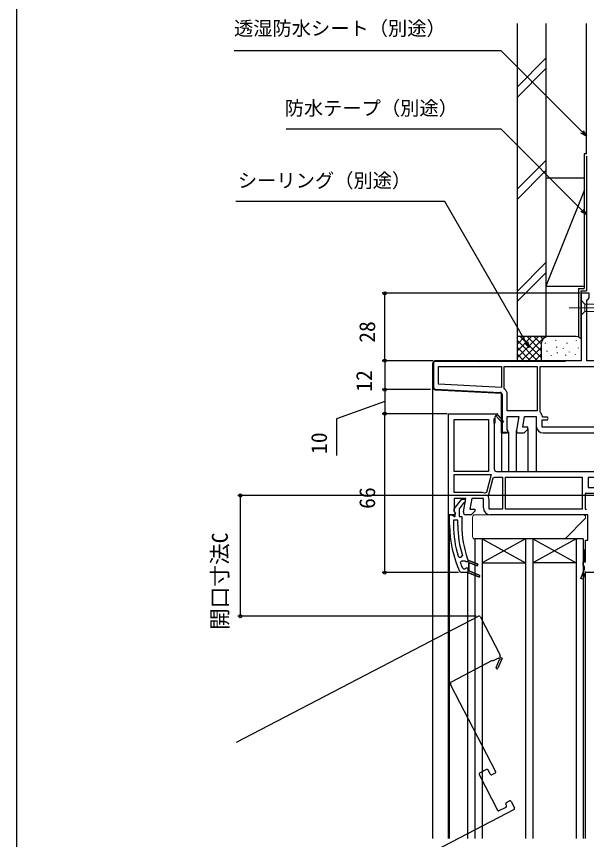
# Model space of a CAD drawing. Units: millimetres, scale not verified. Extents: x -525 to 525, y -783 to 778.
# Drawn here: x -525 to -288.1, y 208.4 to 550.3 of the extents above; entities that cross this region are included whole.
import ezdxf
from ezdxf.enums import TextEntityAlignment as Align

# ---------------------------------------------------------------- set-up
doc = ezdxf.new("R2010")
doc.units = ezdxf.units.MM
doc.header["$LTSCALE"] = 4
for name, color, linetype in [('0-3_YKK_11', 7, 'Continuous'), ('0-4_YKK_12', 2, 'Continuous'), ('0-7_YKK_D', 6, 'Continuous'), ('0-8_YKK_ZWAK', 7, 'Continuous'), ('0-9_YSS_K', 3, 'Continuous'), ('0-A_YSS_KE', 3, 'Continuous')]:
    doc.layers.add(name, color=color, linetype=linetype)
doc.layers.add('0-5_YKK_13', color=4, linetype='Continuous', lineweight=18)
doc.styles.add('ＭＳ ゴシック', font='')
doc.styles.get('ＭＳ ゴシック').set_extended_font_data('MS Gothic')

msp = doc.modelspace()

# ---------------------------------------------------------------- linework, layer by layer
at = {"layer": '0-3_YKK_11'}
for p, q in [((-290.399, 407.3), (-350.999, 407.3)), ((-349.504, 407), (-349.204, 407.3)), ((-346.676, 407), (-346.376, 407.3)), ((-343.847, 407), (-343.547, 407.3)), ((-341.019, 407), (-340.719, 407.3)), ((-338.191, 407), (-337.891, 407.3)), ((-335.362, 407), (-335.062, 407.3)), ((-332.534, 407), (-332.234, 407.3)), ((-329.705, 407), (-329.405, 407.3)), ((-326.877, 407), (-326.577, 407.3)), ((-324.048, 407), (-323.748, 407.3)), ((-321.22, 407), (-320.92, 407.3)), ((-318.392, 407), (-318.092, 407.3)), ((-315.563, 407), (-315.263, 407.3)), ((-312.735, 407), (-312.435, 407.3)), ((-309.906, 407), (-309.606, 407.3)), ((-307.078, 407), (-306.778, 407.3)), ((-304.249, 407), (-303.949, 407.3)), ((-301.421, 407), (-301.121, 407.3)), ((-298.593, 407), (-298.293, 407.3)), ((-351.999, 406.3), (-351.999, 396.249)), ((-351.999, 396.249), (-351.999, 406.3)), ((-351.999, 404.505), (-351.699, 404.805)), ((-351.699, 406.3), (-351.699, 396.249)), ((-351.999, 401.677), (-351.699, 401.977)), ((-351.999, 398.848), (-351.699, 399.148)), ((-351.977, 396.042), (-351.699, 396.32)), ((-351.036, 395.55), (-323.957, 394.131)), ((-349.996, 395.195), (-349.71, 395.48)), ((-347.308, 395.054), (-347.023, 395.34)), ((-344.62, 394.913), (-344.335, 395.199)), ((-341.933, 394.772), (-341.647, 395.058)), ((-339.245, 394.632), (-338.96, 394.917)), ((-336.558, 394.491), (-336.272, 394.776)), ((-333.87, 394.35), (-333.585, 394.635)), ((-331.183, 394.209), (-330.897, 394.494)), ((-328.495, 394.068), (-328.21, 394.354)), ((-325.807, 393.927), (-325.522, 394.213)), ((-323.504, 393.402), (-323.263, 393.644)), ((-323.499, 390.579), (-323.199, 390.879)), ((-323.499, 387.75), (-323.199, 388.05)), ((-326.499, 381.3), (-326.499, 383.3)), ((-323.499, 384.922), (-323.199, 385.222)), ((-323.499, 382.093), (-323.199, 382.393)), ((-323.499, 379.265), (-323.199, 379.565)), ((-322.636, 377.3), (-322.336, 377.6)), ((-325.499, 358.9), (-322.999, 358.9))]:
    msp.add_line(p, q, dxfattribs=at)
for points in [[(-236.999, 399.5), (-236.999, 402.142), (-237.119, 402.325), (-237.119, 402.875), (-236.999, 403.058), (-236.999, 407.3), (-287.999, 407.3), (-287.999, 432.4), (-287.499, 432.9), (-286.999, 433.4), (-286.999, 435.3), (-290.399, 435.3), (-290.399, 407.3)], [(-350.999, 407.3), (-296.999, 407.3), (-296.999, 407), (-350.999, 407)], [(-322.123, 395.543), (-322.299, 395.924), (-322.299, 404.9), (-308.599, 404.9)], [(-308.599, 404.9), (-308.599, 386.5), (-321.099, 386.5), (-321.099, 393.332)], [(-307.399, 404.9), (-262.999, 404.9), (-262.999, 383.9), (-264.899, 383.9)], [(-307.261, 385.755), (-307.399, 386.1), (-307.399, 404.9)], [(-323.199, 393.332), (-323.199, 377.6), (-320.641, 377.6), (-321.099, 377.3), (-320.675, 378.065), (-321.099, 378.744), (-321.099, 384.1), (-316.292, 384.1), (-317.284, 378.474)], [(-345.499, 343.3), (-345.499, 385.3), (-325.633, 385.3), (-325.499, 385.377), (-322.594, 381.959), (-323.204, 381.441), (-325.515, 384.161)], [(-325.893, 384.226), (-326.199, 384.049), (-326.199, 381.3), (-326.499, 381.3), (-326.499, 362.3)], [(-316.299, 377.3), (-313.999, 377.3), (-312.499, 378.8), (-312.499, 379.7), (-314.631, 379.7), (-313.855, 384.1), (-308.999, 384.1), (-308.999, 380.2)], [(-304.699, 383.9), (-306.115, 383.9), (-306.612, 384.348)], [(-264.899, 382.7), (-262.999, 382.7), (-262.999, 379.7), (-306.599, 379.7), (-306.599, 382.7), (-304.699, 382.7)], [(-306.099, 377.3), (-255.399, 377.3), (-255.399, 365), (-262.499, 365)], [(-343.099, 360.1), (-327.72, 360.1), (-329.725, 352.616), (-330.398, 352.283)], [(-331.499, 352.5), (-343.099, 352.5), (-343.099, 360.1)], [(-328.855, 350.791), (-328.882, 351.126), (-326.871, 358.632), (-326.274, 358.989)], [(-325.499, 361.3), (-284.499, 361.3), (-284.499, 358.8), (-287.499, 358.8), (-287.499, 354.6), (-269.899, 354.6), (-269.899, 358.8), (-271.499, 358.8), (-271.499, 361.3), (-267.499, 361.3), (-267.499, 320.3)], [(-322.999, 358.9), (-322.999, 345.7), (-328.599, 345.7), (-328.599, 349.6)], [(-269.899, 352.2), (-288.699, 352.2), (-288.699, 345.7), (-288.099, 345.7)], [(-339.284, 344.474), (-338.292, 350.1), (-343.099, 350.1), (-343.099, 344.744), (-342.557, 343.876), (-342.876, 343.3), (-345.499, 343.3)], [(-343.086, 345.817), (-339.974, 349.801), (-338.499, 349.801), (-338.499, 348.699), (-338.975, 348.2), (-339.344, 348.008), (-341.099, 345.762), (-341.099, 342.601), (-339.999, 342.601), (-339.999, 338.933)], [(-330.999, 346.2), (-330.999, 350.1), (-335.855, 350.1), (-336.631, 345.7), (-334.499, 345.7), (-334.499, 344.8), (-335.999, 343.3), (-338.299, 343.3)], [(-344.999, 338.933), (-344.999, 343.301), (-343.899, 343.301), (-343.403, 342.863), (-343.106, 342.601), (-342.699, 342.601), (-342.699, 344.001), (-342.899, 344.401)], [(-268.499, 319.3), (-288.688, 319.3), (-289.725, 316.559), (-290.473, 316.841), (-288.999, 320.739), (-288.999, 321.634), (-289.249, 322.067), (-289.499, 322.5), (-289.499, 323.8), (-288.499, 323.8), (-288.499, 332.8), (-287.599, 332.8), (-287.599, 343.3), (-328.099, 343.3)], [(-341.599, 338.933), (-341.599, 341.001), (-343.399, 341.001), (-343.399, 338.933)], [(-341.491, 326.056), (-341.012, 325.701), (-340.176, 325.701), (-339.698, 326.348)], [(-337.529, 324.918), (-337.499, 324.747), (-337.499, 324.301), (-336.999, 324.301), (-333.251, 322.809), (-333.547, 322.066), (-336.999, 323.44), (-336.999, 319.963), (-332.751, 318.272)], [(-332.751, 318.272), (-336.999, 319.963), (-336.999, 323.44), (-333.547, 322.066), (-333.251, 322.809), (-336.999, 324.301), (-337.499, 324.301), (-337.499, 323.801), (-338.09, 323.726), (-338.574, 324.101), (-338.599, 324.101), (-340.135, 324.101), (-340.603, 323.426)], [(-339.705, 321.201), (-339.246, 320.901), (-338.574, 320.901), (-338.09, 321.276), (-337.499, 321.201), (-337.499, 319.301), (-333.047, 317.529), (-337.499, 319.301), (-340.281, 319.301), (-340.735, 319.59)]]:
    msp.add_lwpolyline(points, dxfattribs=at)
for points in [[(-323.499, 396.21), (-349.599, 397.578), (-349.599, 404.9), (-323.499, 404.9)], [(-351.052, 395.25), (-323.499, 393.806), (-323.499, 377.3), (-321.099, 377.3), (-323.499, 377.3), (-323.499, 393.806)], [(-328.899, 382.9), (-328.899, 361.3), (-343.099, 361.3), (-343.099, 382.9)], [(-289.899, 345.7), (-321.799, 345.7), (-321.799, 358.9), (-289.899, 358.9)]]:
    msp.add_lwpolyline(points, close=True, dxfattribs=at)
for centre, radius, start, end in [((-350.999, 406.3), 1, 90.00001, 179.99999), ((-350.999, 406.3), 1, 90.00001, 179.99999), ((-350.999, 406.3), 0.7, 90.00001, 179.99999), ((-350.999, 396.249), 1, 180, 266.99997), ((-350.999, 396.249), 1, 180, 266.99997), ((-350.999, 396.249), 0.7, 180.00001, 266.99998), ((-323.999, 393.332), 0.8, 359.99999, 86.99996), ((-323.999, 393.332), 2.9, 359.99999, 49.67978), ((-325.677, 384.351), 0.25, 310.35701, 210), ((-308.999, 384.1), 2.4, 5.9378, 43.60284), ((-304.699, 383.3), 0.6, 269.99999, 90.00001), ((-306.099, 380.2), 2.9, 180.00001, 269.99999), ((-316.299, 378.3), 1, 170.00002, 270), ((-325.499, 362.3), 1, 180.00001, 269.99999), ((-325.499, 362.3), 3.4, 256.82613, 269.99998), ((-331.499, 349.6), 2.9, 67.68615, 89.99999), ((-331.499, 349.6), 2.9, 359.99996, 24.25263), ((-342.299, 345.201), 1, 141.91328, 233.13011), ((-328.099, 346.2), 2.9, 180.00001, 269.99999), ((-338.299, 344.3), 1, 169.99999, 269.99998), ((-298.999, 338.933), 46, 180.00001, 204.86598), ((-298.999, 338.933), 44.4, 179.99999, 196.86019), ((-298.999, 338.933), 42.6, 179.99999, 197.18277), ((-298.999, 338.933), 41, 179.99999, 199.98888), ((-299, 338.933), 44.4, 200.44221, 203.53922), ((-332.899, 317.901), 0.4, 248.30059, 68.30061), ((-332.899, 317.901), 0.4, 248.30059, 68.30061)]:
    msp.add_arc(centre, radius, start, end, dxfattribs=at)
at = {"layer": '0-4_YKK_12'}
for p, q in [((-351.999, 208.8), (-351.999, 396.249)), ((-308.999, 380.21), (-308.999, 361.3)), ((-323.499, 377.81), (-323.499, 361.31)), ((-320.599, 377.81), (-320.599, 361.31)), ((-317.299, 378.31), (-317.299, 361.31)), ((-312.499, 379.017), (-312.499, 361.3)), ((-345.499, 208.8), (-345.499, 343.8)), ((-344.999, 208.8), (-344.999, 338.933)), ((-334.494, 333.3), (-334.499, 208.8)), ((-289.499, 333.3), (-334.494, 333.3)), ((-331.499, 333.3), (-331.499, 208.8)), ((-331.499, 333.3), (-313.499, 323.3)), ((-313.499, 333.3), (-331.499, 323.3)), ((-313.499, 333.3), (-313.499, 208.8)), ((-310.499, 333.3), (-310.499, 208.8)), ((-292.499, 333.3), (-310.499, 323.3)), ((-310.499, 333.3), (-292.499, 323.3)), ((-292.499, 333.3), (-292.499, 208.8)), ((-289.499, 333.3), (-289.499, 208.8)), ((-331.499, 323.3), (-313.499, 323.3)), ((-292.499, 323.3), (-310.499, 323.3)), ((-337.499, 208.8), (-337.499, 319.301)), ((-288.499, 208.8), (-288.499, 319.8)), ((-433.52, 248.867), (-332.981, 301.205)), ((-332.307, 300.992), (-323.995, 285.026)), ((-325.666, 279.878), (-324.32, 283.183)), ((-344.591, 272.614), (-325.89, 236.69)), ((-329.705, 237.522), (-332.544, 236.044)), ((-328.107, 235.535), (-329.031, 237.309)), ((-326.103, 236.015), (-327.433, 235.323)), ((-332.756, 235.37), (-325.091, 220.646)), ((-321.366, 222.585), (-321.643, 223.117)), ((-321.43, 223.791), (-320.1, 224.484)), ((-319.425, 224.271), (-318.04, 221.61)), ((-318.253, 220.936), (-399.252, 178.77)), ((-324.417, 220.433), (-321.579, 221.911))]:
    msp.add_line(p, q, dxfattribs=at)
for points in [[(-324.208, 284.352), (-323.234, 283.731), (-324.925, 279.576)], [(-324.437, 283.549), (-324.735, 283.739), (-327.174, 282.469), (-327.312, 282.736), (-344.165, 273.962)]]:
    msp.add_lwpolyline(points, dxfattribs=at)
for centre, radius, start, end in [((-332.75, 300.761), 0.5, 27.5, 117.5), ((-324.439, 284.795), 0.5, 297.5, 27.5), ((-324.226, 283.415), 0.25, 247.85703, 147.5), ((-325.295, 279.727), 0.4, 157.85703, 337.85703), ((-343.704, 273.075), 1, 117.5, 207.5), ((-332.313, 235.601), 0.5, 117.5, 207.5), ((-329.474, 237.078), 0.5, 27.5, 117.5), ((-326.333, 236.459), 0.5, 297.5, 27.5), ((-327.664, 235.766), 0.5, 207.5, 297.5), ((-321.199, 223.348), 0.5, 117.5, 207.5), ((-321.809, 222.354), 0.5, 297.5, 27.5), ((-319.869, 224.041), 0.5, 27.5, 117.5), ((-324.648, 220.876), 0.5, 207.5, 297.5), ((-318.484, 221.38), 0.5, 297.5, 27.5)]:
    msp.add_arc(centre, radius, start, end, dxfattribs=at)
at = {"layer": '0-5_YKK_13'}
for p, q in [((-290.399, 432.4), (-290.399, 426.2)), ((-290.399, 432.4), (-288.849, 430.85)), ((-270.315, 430.85), (-288.849, 430.85)), ((-288.849, 430.85), (-288.849, 427.75)), ((-295.399, 429.3), (-260.399, 429.3)), ((-290.399, 426.2), (-288.849, 427.75)), ((-288.849, 427.75), (-270.315, 427.75)), ((-335.504, 342.3), (-335.504, 334.3)), ((-334.504, 343.3), (-289.504, 343.3)), ((-296.797, 333.593), (-288.797, 341.593)), ((-297.504, 333.3), (-334.504, 333.3)), ((-289.499, 328.363), (-289.063, 328.8)), ((-289.499, 327.914), (-288.614, 328.8)), ((-289.499, 327.465), (-288.499, 328.465)), ((-289.499, 327.016), (-288.499, 328.016)), ((-289.499, 326.567), (-288.499, 327.567)), ((-289.499, 326.118), (-288.499, 327.118)), ((-289.499, 325.669), (-288.499, 326.669)), ((-289.499, 325.22), (-288.499, 326.22)), ((-289.499, 324.771), (-288.499, 325.771)), ((-289.499, 324.322), (-288.499, 325.322)), ((-289.499, 323.873), (-288.499, 324.873)), ((-289.123, 323.8), (-288.499, 324.424)), ((-288.674, 323.8), (-288.499, 323.975))]:
    msp.add_line(p, q, dxfattribs=at)
msp.add_lwpolyline([(-289.499, 328.8), (-288.499, 328.8), (-288.499, 323.8), (-289.499, 323.8)], close=True, dxfattribs=at)
for centre, start, end in [((-334.504, 342.3), 90, 180), ((-289.504, 342.3), 315, 90), ((-334.504, 334.3), 180, 270), ((-297.504, 334.3), 270, 315)]:
    msp.add_arc(centre, 1, start, end, dxfattribs=at)
at = {"layer": '0-7_YKK_D'}
for p, q in [((-290.899, 435.3), (-372.999, 435.3)), ((-371.999, 407.3), (-371.999, 435.3)), ((-351.999, 407.3), (-372.999, 407.3)), ((-351.999, 407.3), (-372.999, 407.3)), ((-371.999, 407.3), (-371.999, 395.3)), ((-352.999, 395.3), (-372.999, 395.3)), ((-352.999, 395.3), (-372.999, 395.3)), ((-371.999, 395.3), (-371.999, 385.3)), ((-345.999, 385.3), (-372.999, 385.3)), ((-345.999, 385.3), (-372.999, 385.3)), ((-371.999, 319.301), (-371.999, 385.3)), ((-239.299, 351.3), (-432.999, 351.3)), ((-431.999, 351.3), (-431.999, 301.205)), ((-341.281, 319.301), (-372.999, 319.301)), ((-333.981, 301.205), (-432.999, 301.205))]:
    msp.add_line(p, q, dxfattribs=at)
for points in [[(-288.149, 500.544), (-289.952, 502.347), (-323.658, 536.052), (-434.533, 536.052)], [(-288.149, 467.935), (-289.952, 469.738), (-323.653, 503.439), (-412.954, 503.439)], [(-289.469, 502.83), (-288.149, 500.544), (-290.435, 501.864)], [(-311.924, 412.722), (-313.199, 414.93), (-347.001, 473.476), (-433.916, 473.476)], [(-289.469, 470.221), (-288.149, 467.935), (-290.435, 469.255)], [(-312.607, 415.272), (-311.924, 412.722), (-313.791, 414.588)], [(-371.999, 390.3), (-391.999, 383.191), (-391.999, 367.941)]]:
    msp.add_lwpolyline(points, dxfattribs=at)
for centre in [(-371.999, 435.3), (-371.999, 407.3), (-371.999, 407.3), (-371.999, 395.3), (-371.999, 395.3), (-371.999, 385.3), (-371.999, 385.3), (-431.999, 351.3), (-371.999, 319.301), (-431.999, 301.205)]:
    msp.add_circle(centre, 0.637, dxfattribs=at)
at = {"layer": '0-8_YKK_ZWAK'}
msp.add_line((-525, 747.3), (-525, -782.7), dxfattribs=at)
at = {"layer": '0-9_YSS_K'}
for p, q in [((-316.999, 520.938), (-304.999, 532.938)), ((-316.999, 516.695), (-304.999, 528.695)), ((-316.999, 478.511), (-304.999, 490.511)), ((-316.999, 474.269), (-304.999, 486.269)), ((-304.999, 483.3), (-288.999, 483.3)), ((-304.999, 483.3), (-304.999, 438.3)), ((-288.999, 478.3), (-304.999, 438.3)), ((-304.999, 448.085), (-316.999, 436.085)), ((-316.999, 431.842), (-304.999, 443.842)), ((-304.999, 438.3), (-288.999, 438.3)), ((-303.999, 417.3), (-316.999, 417.3)), ((-316.999, 417.3), (-316.999, 407.3)), ((-316.999, 408.442), (-308.141, 417.3)), ((-316.999, 411.271), (-310.97, 417.3)), ((-316.999, 414.099), (-313.798, 417.3)), ((-316.999, 416.927), (-316.627, 417.3)), ((-315.686, 417.3), (-306.999, 408.614)), ((-315.313, 407.3), (-305.313, 417.3)), ((-312.857, 417.3), (-306.999, 411.442)), ((-310.029, 417.3), (-306.999, 414.271)), ((-307.2, 417.3), (-306.219, 416.318)), ((-304.372, 417.3), (-304.351, 417.279)), ((-292.499, 417.3), (-303.999, 417.3)), ((-316.999, 415.785), (-308.514, 407.3)), ((-306.999, 414.3), (-306.999, 407.3)), ((-305.171, 414.495), (-305.171, 414.695)), ((-300.832, 415.496), (-300.832, 415.696)), ((-296.159, 414.495), (-296.159, 414.695)), ((-292.317, 415.496), (-292.317, 415.696)), ((-316.999, 412.957), (-311.342, 407.3)), ((-312.485, 407.3), (-306.999, 412.785)), ((-304.504, 411.157), (-304.504, 411.357)), ((-300.498, 412.826), (-300.498, 413.026)), ((-300.164, 410.489), (-300.164, 410.689)), ((-297.705, 412.223), (-297.705, 412.423)), ((-295.157, 410.823), (-295.157, 411.023)), ((-291.485, 412.492), (-291.485, 412.692)), ((-316.999, 410.128), (-314.171, 407.3)), ((-309.656, 407.3), (-306.982, 409.975)), ((-302.673, 409.301), (-302.673, 409.501)), ((-296.744, 409.516), (-296.744, 409.716)), ((-292.651, 409.82), (-292.651, 410.02))]:
    msp.add_line(p, q, dxfattribs=at)
for centre, start, end in [((-303.999, 414.3), 90, 180), ((-292.499, 414.3), 45.573, 90)]:
    msp.add_arc(centre, 3, start, end, dxfattribs=at)
at = {"layer": '0-A_YSS_KE'}
for p, q in [((-316.999, 547.3), (-316.999, 417.3)), ((-304.999, 547.3), (-304.999, 417.3)), ((-288.149, 493.3), (-288.149, 547.3)), ((-289.149, 493.3), (-289.149, 437.3)), ((-288.149, 493.3), (-289.149, 493.3)), ((-288.149, 492.3), (-288.149, 436.3)), ((-291.499, 437.3), (-291.499, 417.3)), ((-291.477, 437.3), (-289.127, 437.3)), ((-290.499, 436.3), (-290.499, 417.3)), ((-290.499, 436.3), (-288.149, 436.3)), ((-304.999, 417.3), (-316.999, 417.3))]:
    msp.add_line(p, q, dxfattribs=at)

# ---------------------------------------------------------------- texts
at = {"layer": '0-7_YKK_D', "style": 'ＭＳ ゴシック'}
for s, p in [('透湿防水シート（別途）', (-434.619, 540.662)), ('防水テープ（別途）', (-413.565, 507.497)), ('シーリング（別途）', (-432.974, 477.465))]:
    msp.add_text(s, height=5.865, dxfattribs=at).set_placement(p, align=Align.BOTTOM_LEFT)
for s, p in [('28', (-373.999, 414.729)), ('12', (-375.3, 394.397)), ('10', (-393.999, 368.561)), ('66', (-373.999, 345.755)), ('開口寸法C', (-435.227, 295.443))]:
    msp.add_text(s, height=6.598, rotation=90, dxfattribs=at).set_placement(p, align=Align.BOTTOM_LEFT)

doc.saveas('drawing.dxf')
